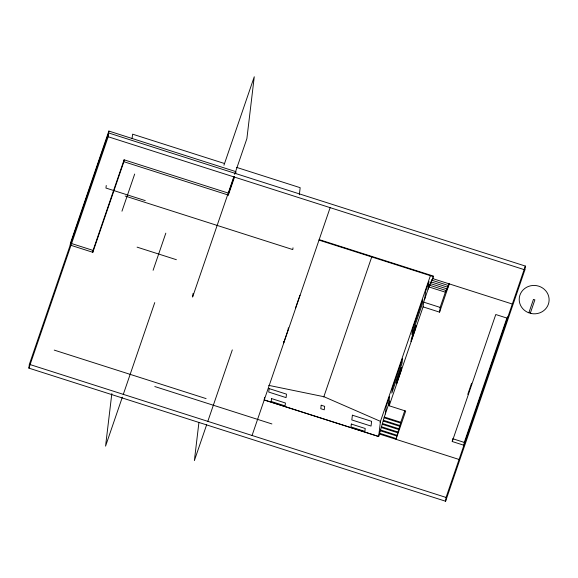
<?xml version="1.0" encoding="UTF-8"?>
<svg xmlns="http://www.w3.org/2000/svg" width="578" height="578" viewBox="0 0 578 578"><rect width="100%" height="100%" fill="white"/><g stroke="black" fill="none" stroke-linecap="round" stroke-linejoin="round"><path stroke-width="0.87" d="M28.9 368.135L29.355 364.342L108.642 132.962L525.344 266.061L524.889 269.854L445.602 501.234L28.9 368.135L108.187 136.755L108.866 131.062L235.947 171.659L235.723 173.552M108.866 131.062L70.444 243.186L70.22 245.086L92.827 252.304L93.051 250.411L124.104 159.81L228.57 193.182L228.346 195.075L123.873 161.71L124.104 159.81M106.251 185.487L105.947 188.052L145.244 200.602M132.073 138.59L132.6 134.168L224.531 163.531M111.836 393.575L105.564 446.129L122.348 397.158M193.023 293.516L192.604 297.049L233.765 176.933M198.933 422.388L194.374 460.587L206.628 424.823M404.817 410.517L400.785 422.28L396.009 439.323L405.691 411.059L389.182 405.785L389.745 401.045L384.283 417.005L378.655 436.513L264.233 399.962L264.551 397.288M293.003 247.81L292.786 249.58L125.216 196.05M299.325 194.764L300.17 187.691L236.561 167.374M283.784 341.526L283.61 342.971L288.104 329.85M288.147 329.496L288.35 327.805M295.524 307.973L299.975 295.206M385.331 413.949L386.249 406.24L389.623 396.4L388.698 404.109M389.182 405.792L423.082 306.875L423.645 302.135L429.114 286.175L429.02 286.97L445.53 292.237L446.368 289.78L446.274 290.568L429.765 285.294L429.859 284.506L429.02 286.97M424.693 299.079L425.61 291.37L428.984 281.529L428.067 289.231M430.516 283.625L431.361 281.168L431.267 281.956L447.777 287.23L447.871 286.442L447.025 288.899L430.516 283.625L430.61 282.837L429.765 285.294M449.084 283.921L448.521 285.561L432.012 280.287L432.106 279.499L431.267 281.956M512.332 304.035L432.763 278.618L432.857 277.823L432.012 280.287M423.082 306.875L439.583 312.149L440.154 307.409L445.624 291.449L445.53 292.237M506.92 317.958L464.271 442.416L463.932 445.262L452.249 441.527L452.502 439.396M445.602 501.234L446.05 497.441L525.344 266.061M507.629 316.823L507.455 318.247L495.772 314.519L452.249 441.527M92.827 252.304L123.873 161.71M121.958 211.201L134.681 174.05M153.098 270.294L165.821 233.144M123.215 394.622L154.752 302.59M223.946 165.236L254.262 76.766L246.878 138.655L234.639 174.383M228.57 193.182L234.249 176.622M228.346 195.075L234.589 176.861M207.798 421.42L232.305 349.892M252.066 435.472L330.204 207.451M323.745 397.007L371.827 256.675M380.107 422.402L430.444 275.511M432.763 278.618L433.608 276.154L319.186 239.61M446.274 290.568L446.837 288.928M447.777 287.23L448.333 285.59M439.583 312.149L449.272 283.892M467.775 394.355L471.576 383.272M528.856 312.814L533.451 299.404L534.874 299.859L530.279 313.269M268.676 385.353L324.012 396.732L380.461 421.362L378.655 436.506L264.233 399.962M108.187 136.755L524.889 269.854M319.013 240.116L433.435 276.66M423.645 302.135L440.154 307.409M137.087 247.146L176.384 259.695M71.282 243.454L93.051 250.411M452.588 438.68L464.271 442.416M384.283 417.005L400.785 422.28M384.189 417.793L400.691 423.067M383.344 420.257L399.853 425.531M383.25 421.044L399.759 426.318M382.405 423.508L398.914 428.782M382.311 424.295L398.82 429.57M381.466 426.759L397.975 432.026M381.372 427.547L397.881 432.821M380.534 430.003L397.043 435.277M380.44 430.798L396.949 436.072M379.594 433.254L396.103 438.529M379.5 434.049L459.062 459.467M54.231 350.109L206.093 398.61M154.788 386.538L271.898 423.941M29.355 364.342L446.05 497.441M269.131 388.604L268.719 392.072L286.074 397.613L286.486 394.145L269.131 388.604M271.544 398.574L271.205 401.464L285.084 405.9L285.431 403.01L271.544 398.574M321.195 405.229L320.783 408.697L324.251 409.809L324.663 406.341L321.195 405.229M351.33 424.057L350.99 426.947L364.87 431.383L365.217 428.493L351.33 424.057M352.392 415.192L351.821 419.939L371.04 426.073L371.603 421.333L352.392 415.192M392.383 388.329L391.819 393.069L402.013 363.324L402.577 358.584L392.383 388.329M397.021 380.57L396.681 383.46L401.175 370.339L401.522 367.449L397.021 380.57M411.413 338.571L411.074 341.461L415.568 328.34L415.914 325.45L411.413 338.571M412.475 329.706L411.904 334.445L422.28 304.18L422.843 299.44L412.475 329.706M531.449 313.565L527.736 312.373A14.97 14.19 6.8 0 1 524.636 288.567A14.97 14.19 6.8 0 1 548.638 296.239A14.97 14.19 6.8 0 1 531.449 313.565"/></g></svg>
